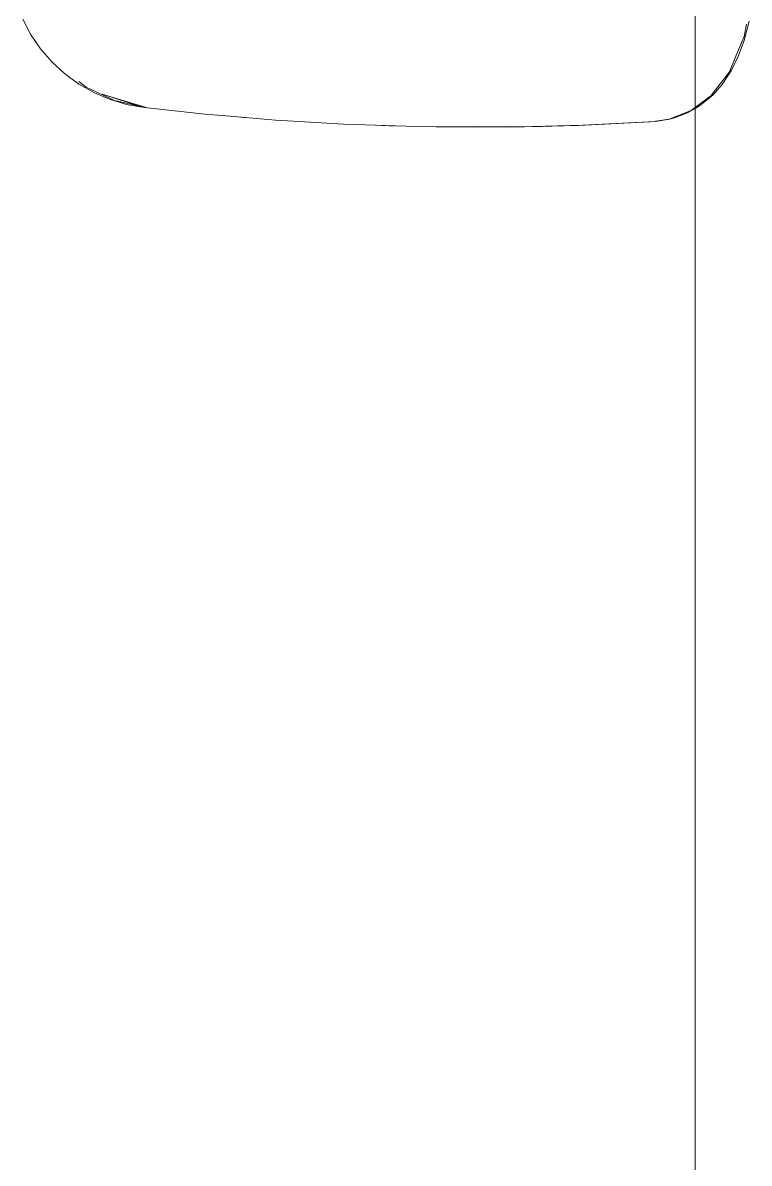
# Model space of a CAD drawing. Header units: millimetres. Extents: x 155927 to 326028, y -36033 to 97293.
# Drawn here: x 221674 to 221879.7, y 19605.6 to 19928.5 of the extents above; entities that cross this region are included whole.
import ezdxf

# ---------------------------------------------------------------- set-up
doc = ezdxf.new("R2010")
doc.units = ezdxf.units.MM
doc.header["$MEASUREMENT"] = 0
doc.layers.add('G-IMPT', color=8, linetype='CONTINUOUS', lineweight=9)
doc.layers.add('I-FURN', color=8, linetype='CONTINUOUS', lineweight=9)

msp = doc.modelspace()

# ---------------------------------------------------------------- linework, layer by layer
at = {"layer": 'G-IMPT'}
for p, q in [((221676.23, 19925.31), (221674.04, 19929.47)), ((221878.26, 19924.63), (221878.97, 19928.09)), ((221878.28, 19923.51), (221879.71, 19928.99)), ((221676.23, 19925.31), (221679.06, 19921.14)), ((221878.26, 19924.63), (221875.93, 19919)), ((221679.06, 19921.14), (221682.39, 19917.31)), ((221878.28, 19923.51), (221876.7, 19919.18)), ((221874.09, 19914.61), (221875.93, 19919)), ((221874.71, 19915.1), (221876.7, 19919.18)), ((221685.82, 19914.14), (221682.39, 19917.31)), ((221868.87, 19907.82), (221874.09, 19914.61)), ((221874.71, 19915.1), (221872.06, 19911.06)), ((221685.82, 19914.14), (221689.91, 19911.15)), ((221689.86, 19911.84), (221691.97, 19910.24)), ((221694.35, 19908.63), (221689.91, 19911.15)), ((221700.04, 19906.5), (221691.97, 19910.24)), ((221694.35, 19908.63), (221698.59, 19906.82)), ((221709.01, 19904.46), (221696.54, 19908.29)), ((221696.54, 19908.29), (221705.69, 19905.38)), ((221872.06, 19911.06), (221869.39, 19908.02)), ((221698.59, 19906.82), (221703.45, 19905.36)), ((221700.04, 19906.5), (221708.44, 19904.59)), ((221708.49, 19904.46), (221703.45, 19905.36)), ((221709.01, 19904.46), (221705.69, 19905.38)), ((221864.46, 19904.55), (221868.87, 19907.82)), ((221864.46, 19904.26), (221865.65, 19904.94)), ((221865.65, 19904.94), (221869.39, 19908.02)), ((221726.42, 19902.56), (221708.49, 19904.46)), ((221730.55, 19902.21), (221726.42, 19902.56)), ((221745.61, 19900.96), (221730.55, 19902.21)), ((221737.42, 19901.61), (221735.75, 19901.78)), ((221857.05, 19901.24), (221863.25, 19903.65)), ((221862.22, 19902.98), (221858.58, 19901.59)), ((221862.22, 19902.98), (221864.46, 19904.26)), ((221863.25, 19903.65), (221864.46, 19904.55)), ((221745.61, 19900.96), (221750.69, 19900.64)), ((221750.69, 19900.64), (221764.83, 19899.83)), ((221770.86, 19899.57), (221764.83, 19899.83)), ((221770.86, 19899.57), (221782.62, 19899.18)), ((221775.74, 19899.43), (221777.68, 19899.32)), ((221777.68, 19899.32), (221779.18, 19899.31)), ((221791.03, 19899.02), (221782.62, 19899.18)), ((221791.03, 19899.02), (221821.05, 19899.13)), ((221791.03, 19899.02), (221811.22, 19898.97)), ((221791.03, 19899.02), (221801.83, 19898.93)), ((221821.05, 19899.13), (221801.83, 19898.93)), ((221811.22, 19898.97), (221832.62, 19899.48)), ((221811.22, 19898.97), (221831.41, 19899.44)), ((221811.22, 19898.97), (221821.05, 19899.13)), ((221811.22, 19899.01), (221813.26, 19898.99)), ((221813.26, 19898.99), (221815.17, 19899.06)), ((221821.05, 19899.13), (221832.62, 19899.48)), ((221831.41, 19899.44), (221853.19, 19900.53)), ((221831.41, 19899.44), (221851.58, 19900.41)), ((221832.62, 19899.48), (221831.41, 19899.44)), ((221832.62, 19899.48), (221853.19, 19900.53)), ((221853.19, 19900.53), (221851.58, 19900.41)), ((221853.19, 19900.53), (221854.84, 19900.78)), ((221857.05, 19901.24), (221853.21, 19900.66)), ((221857.23, 19901.22), (221854.84, 19900.78)), ((221857.23, 19901.22), (221858.58, 19901.59))]:
    msp.add_line(p, q, dxfattribs=at)
at = {"layer": 'I-FURN'}
for p, q in [((221864.46, 20869.61), (221864.46, 19469.61)), ((221864.46, 19469.61), (221864.46, 20869.61))]:
    msp.add_line(p, q, dxfattribs=at)

doc.saveas('drawing.dxf')
